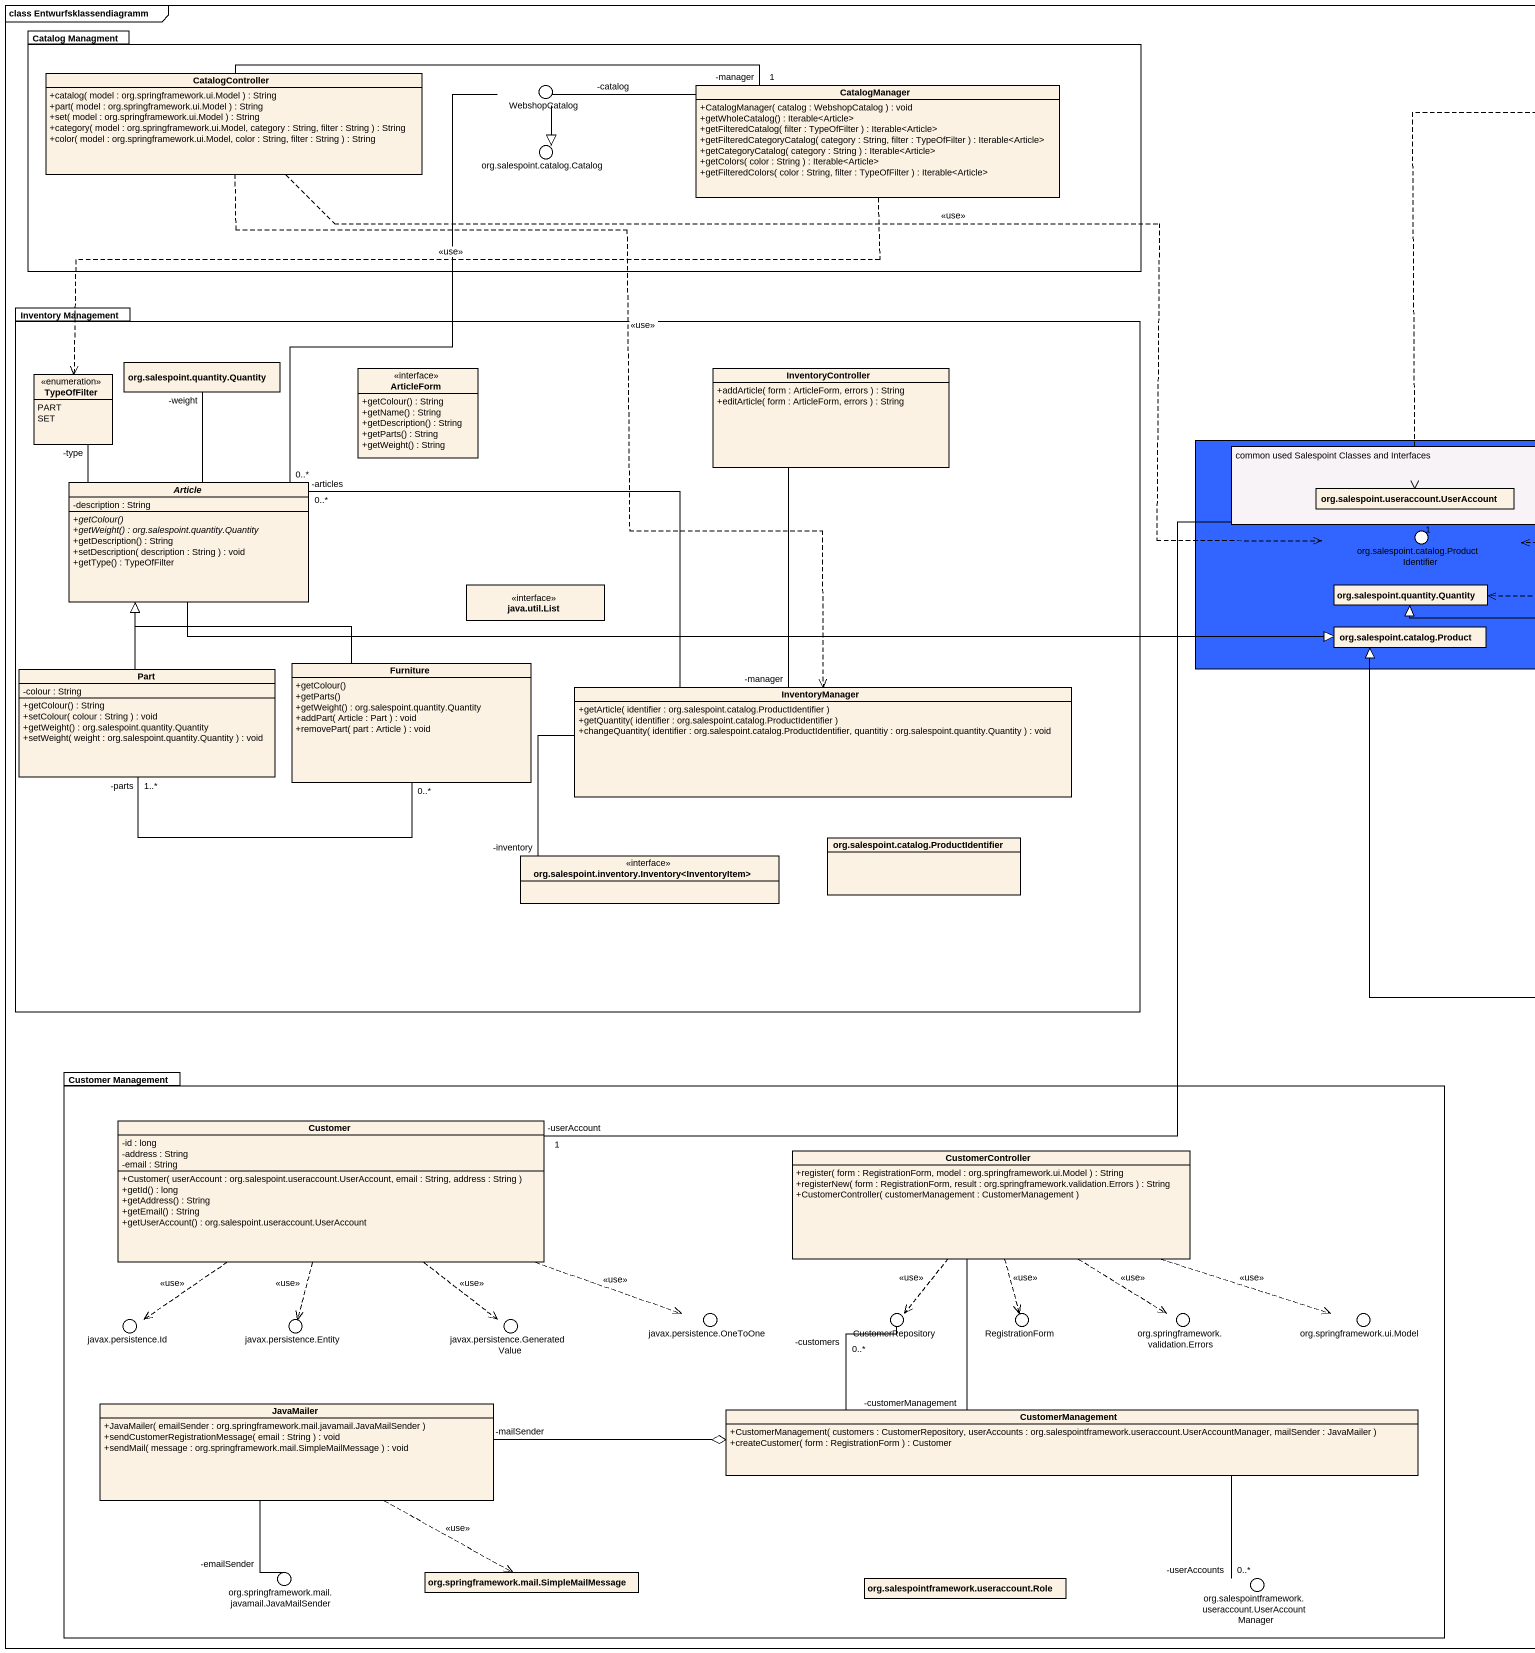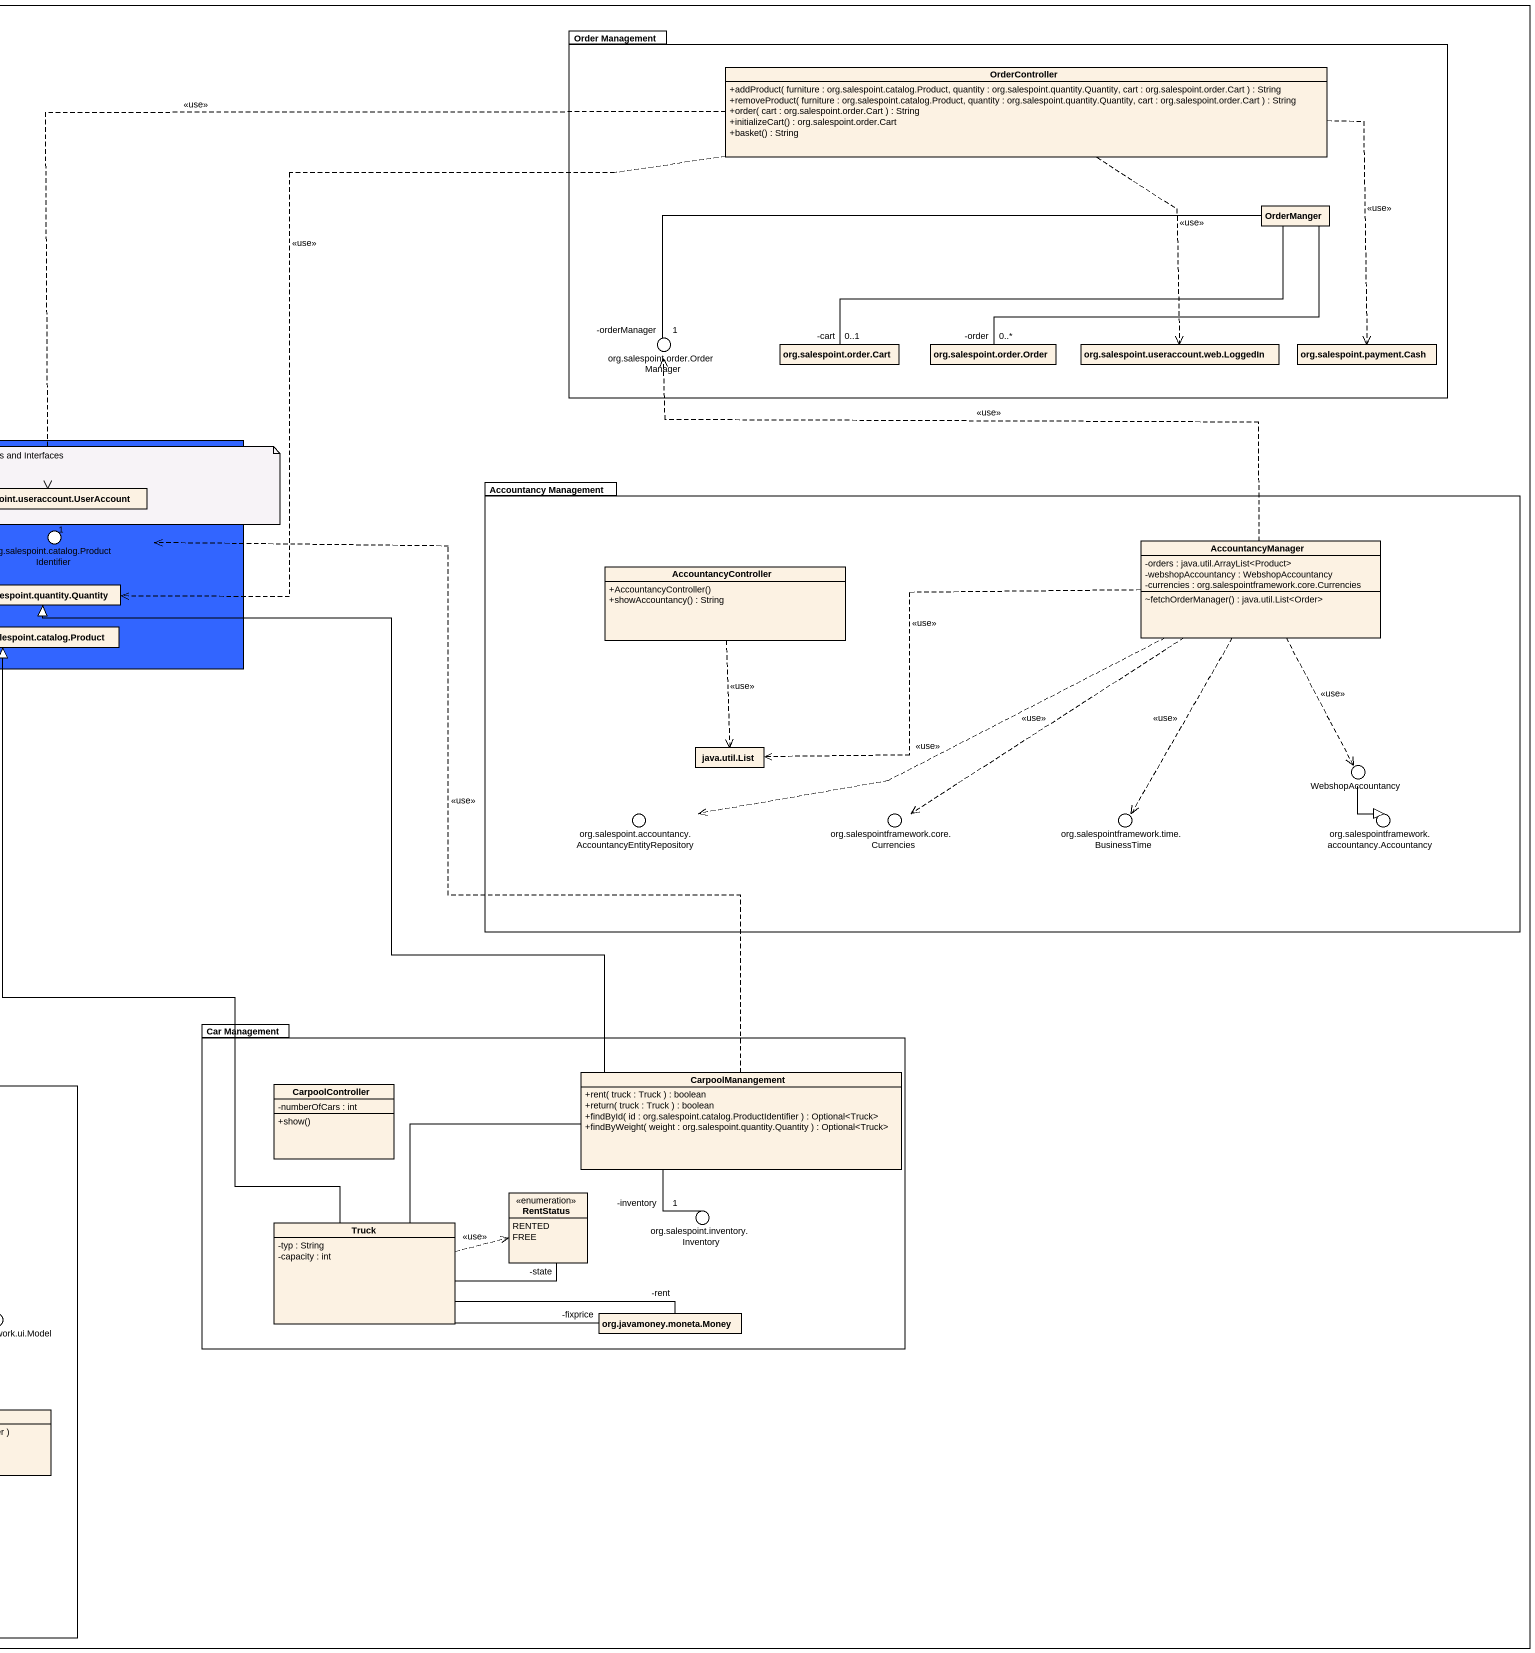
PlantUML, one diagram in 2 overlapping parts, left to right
@startuml
mainframe class Entwurfsklassendiagramm
allowmixing
hide circle
hide empty members
skinparam classAttributeIconSize 0
package "Catalog Managment" as Catalog_Managment {
  class CatalogController {
    +catalog( model : org.springframework.ui.Model ) : String
    +part( model : org.springframework.ui.Model ) : String
    +set( model : org.springframework.ui.Model ) : String
    +category( model : org.springframework.ui.Model, category : String, filter : String ) : String
    +color( model : org.springframework.ui.Model, color : String, filter : String ) : String
  }
  class CatalogManager {
    +CatalogManager( catalog : WebshopCatalog ) : void
    +getWholeCatalog() : Iterable<Article>
    +getFilteredCatalog( filter : TypeOfFilter ) : Iterable<Article>
    +getFilteredCategoryCatalog( category : String, filter : TypeOfFilter ) : Iterable<Article>
    +getCategoryCatalog( category : String ) : Iterable<Article>
    +getColors( color : String ) : Iterable<Article>
    +getFilteredColors( color : String, filter : TypeOfFilter ) : Iterable<Article>
  }
}
package "Order Management" as Order_Management {
  class OrderController {
    +addProduct( furniture : org.salespoint.catalog.Product, quantity : org.salespoint.quantity.Quantity, cart : org.salespoint.order.Cart ) : String
    +removeProduct( furniture : org.salespoint.catalog.Product, quantity : org.salespoint.quantity.Quantity, cart : org.salespoint.order.Cart ) : String
    +order( cart : org.salespoint.order.Cart ) : String
    +initializeCart() : org.salespoint.order.Cart
    +basket() : String
  }
  class OrderManger
  class "org.salespoint.order.Cart" as org_salespoint_order_Cart
  class "org.salespoint.order.Order" as org_salespoint_order_Order
  class "org.salespoint.useraccount.web.LoggedIn" as org_salespoint_useraccount
  class "org.salespoint.payment.Cash" as org_salespoint_payment_Cash
}
() WebshopCatalog
() "org.salespoint.catalog.Catalog" as org_salespoint_catalog
package "Inventory Management" as Inventory_Management {
  enum TypeOfFilter {
    PART
    SET
  }
  class "org.salespoint.quantity.Quantity" as org_salespoint_quantity
  interface ArticleForm {
    +getColour() : String
    +getName() : String
    +getDescription() : String
    +getParts() : String
    +getWeight() : String
  }
  class InventoryController {
    +addArticle( form : ArticleForm, errors ) : String
    +editArticle( form : ArticleForm, errors ) : String
  }
  abstract class Article {
    -description : String
    {abstract} +getColour()
    {abstract} +getWeight() : org.salespoint.quantity.Quantity
    +getDescription() : String
    +setDescription( description : String ) : void
    +getType() : TypeOfFilter
  }
  interface "java.util.List" as java_util_List
  class Furniture {
    +getColour()
    +getParts()
    +getWeight() : org.salespoint.quantity.Quantity
    +addPart( Article : Part ) : void
    +removePart( part : Article ) : void
  }
  class Part {
    -colour : String
    +getColour() : String
    +setColour( colour : String ) : void
    +getWeight() : org.salespoint.quantity.Quantity
    +setWeight( weight : org.salespoint.quantity.Quantity ) : void
  }
  class InventoryManager {
    +getArticle( identifier : org.salespoint.catalog.ProductIdentifier )
    +getQuantity( identifier : org.salespoint.catalog.ProductIdentifier )
    +changeQuantity( identifier : org.salespoint.catalog.ProductIdentifier, quantitiy : org.salespoint.quantity.Quantity ) : void
  }
  interface "org.salespoint.inventory.Inventory<InventoryItem>" as org_salespoint_inventory
  class "org.salespoint.catalog.ProductIdentifier" as org_salespoint_catalog_4
}
() "org.salespoint.order.OrderManager" as org_salespoint_order
rectangle " " as rectangle1 #3265FF {
  class "org.salespoint.useraccount.UserAccount" as org_salespoint_useraccount_2
  class "org.salespoint.quantity.Quantity" as org_salespoint_quantity_2
  class "org.salespoint.catalog.Product" as org_salespoint_catalog_3
}
package "Accountancy Management" as Accountancy_Management {
  class AccountancyManager {
    -orders : java.util.ArrayList<Product>
    -webshopAccountancy : WebshopAccountancy
    -currencies : org.salespointframework.core.Currencies
    ~fetchOrderManager() : java.util.List<Order>
  }
  class AccountancyController {
    +AccountancyController()
    +showAccountancy() : String
  }
  class "java.util.List" as java_util_List_2
}
() "org.salespoint.catalog.ProductIdentifier" as org_salespoint_catalog_2
() WebshopAccountancy
() "org.salespoint.accountancy.AccountancyEntityRepository" as org_salespoint_accountancy
() "org.salespointframework.core.Currencies" as org_salespointframework
() "org.salespointframework.time.BusinessTime" as org_salespointframework_2
() "org.salespointframework.accountancy.Accountancy" as org_salespointframework_3
package "Car Management" as Car_Management {
  class CarpoolController {
    -numberOfCars : int
    +show()
  }
  class CarpoolManangement {
    +rent( truck : Truck ) : boolean
    +return( truck : Truck ) : boolean
    +findById( id : org.salespoint.catalog.ProductIdentifier ) : Optional<Truck>
    +findByWeight( weight : org.salespoint.quantity.Quantity ) : Optional<Truck>
  }
  enum RentStatus {
    RENTED
    FREE
  }
  class Truck {
    -typ : String
    -capacity : int
  }
  class "org.javamoney.moneta.Money" as org_javamoney_moneta_Money
}
package "Customer Management" as Customer_Management {
  class Customer {
    -id : long
    -address : String
    -email : String
    +Customer( userAccount : org.salespoint.useraccount.UserAccount, email : String, address : String )
    +getId() : long
    +getAddress() : String
    +getEmail() : String
    +getUserAccount() : org.salespoint.useraccount.UserAccount
  }
  class CustomerController {
    +register( form : RegistrationForm, model : org.springframework.ui.Model ) : String
    +registerNew( form : RegistrationForm, result : org.springframework.validation.Errors ) : String
    +CustomerController( customerManagement : CustomerManagement )
  }
  class JavaMailer {
    +JavaMailer( emailSender : org.springframework.mail.javamail.JavaMailSender )
    +sendCustomerRegistrationMessage( email : String ) : void
    +sendMail( message : org.springframework.mail.SimpleMailMessage ) : void
  }
  class CustomerManagement {
    +CustomerManagement( customers : CustomerRepository, userAccounts : org.salespointframework.useraccount.UserAccountManager, mailSender : JavaMailer )
    +createCustomer( form : RegistrationForm ) : Customer
  }
  class "org.springframework.mail.SimpleMailMessage" as org_springframework_mail_2
  class "org.salespointframework.useraccount.Role" as org_salespointframework_4
}
() "org.salespoint.inventory.Inventory" as org_salespoint_inventory_2
() "javax.persistence.Id" as javax_persistence_Id
() "javax.persistence.Entity" as javax_persistence_Entity
() "javax.persistence.GeneratedValue" as javax_persistence
() "javax.persistence.OneToOne" as javax_persistence_OneToOne
() CustomerRepository
() RegistrationForm
() "org.springframework.validation.Errors" as org_springframework
() "org.springframework.ui.Model" as org_springframework_ui_Model
() "org.springframework.mail.javamail.JavaMailSender" as org_springframework_mail
() "org.salespointframework.useraccount.UserAccountManager" as org_salespointframework_5
Catalog_Managment -up- WebshopCatalog
Catalog_Managment -left- org_salespoint_catalog
Order_Management -left- org_salespoint_order
rectangle1 -up- org_salespoint_catalog_2
Accountancy_Management -right- WebshopAccountancy
Accountancy_Management -left- org_salespoint_accountancy
Accountancy_Management -- org_salespointframework
Accountancy_Management -- org_salespointframework_2
Accountancy_Management -right- org_salespointframework_3
Car_Management -right- org_salespoint_inventory_2
Customer_Management -left- javax_persistence_Id
Customer_Management -left- javax_persistence_Entity
Customer_Management -left- javax_persistence
Customer_Management -up- javax_persistence_OneToOne
Customer_Management -right- CustomerRepository
Customer_Management -right- RegistrationForm
Customer_Management -right- org_springframework
Customer_Management -right- org_springframework_ui_Model
Customer_Management -left- org_springframework_mail
Customer_Management -right- org_salespointframework_5
CatalogController -right- "-manager\n1" CatalogManager
CatalogController .right.> org_salespoint_catalog_2 : <<use>>
CatalogController ..> InventoryManager : <<use>>
WebshopCatalog --|> org_salespoint_catalog
WebshopCatalog -- "0..*" Article
CatalogManager -left- "-catalog" WebshopCatalog
CatalogManager .left.> TypeOfFilter : <<use>>
OrderController ..> org_salespoint_useraccount : <<use>>
OrderController ..> org_salespoint_payment_Cash : <<use>>
OrderController .left.> org_salespoint_useraccount_2 : <<use>>
OrderController .left.> org_salespoint_quantity_2 : <<use>>
OrderManger -left- "-cart\n0..1" org_salespoint_order_Cart
OrderManger -left- "-order\n0..*" org_salespoint_order_Order
org_salespoint_order "-orderManager\n1" -right- OrderManger
TypeOfFilter "-type" -- Article
org_salespoint_quantity "-weight" -- Article
Article -right-|> org_salespoint_catalog_3
org_salespoint_useraccount_2 "1" -- "-userAccount\n1" Customer
AccountancyManager .left.> org_salespoint_order : <<use>>
AccountancyManager .left.> java_util_List_2 : <<use>>
AccountancyManager ..> WebshopAccountancy : <<use>>
AccountancyManager .left.> org_salespoint_accountancy : <<use>>
AccountancyManager ..> org_salespointframework : <<use>>
AccountancyManager ..> org_salespointframework_2 : <<use>>
AccountancyController ..> java_util_List_2 : <<use>>
Furniture -up-|> Article
Furniture "0..*" -left- "1..*\n-parts" Part
Part -up-|> Article
InventoryManager "-manager" -up- InventoryController
InventoryManager -left- "-articles\n0..*" Article
WebshopAccountancy --|> org_salespointframework_3
org_salespoint_inventory "-inventory" -up- InventoryManager
CarpoolManangement .up.> org_salespoint_catalog_2 : <<use>>
CarpoolManangement -up-|> org_salespoint_quantity_2
CarpoolManangement -left- Truck
CarpoolManangement -- "-inventory\n1" org_salespoint_inventory_2
Customer ..> javax_persistence_Id : <<use>>
Customer ..> javax_persistence_Entity : <<use>>
Customer ..> javax_persistence : <<use>>
Customer .right.> javax_persistence_OneToOne : <<use>>
CustomerController ..> CustomerRepository : <<use>>
CustomerController ..> RegistrationForm : <<use>>
CustomerController ..> org_springframework : <<use>>
CustomerController .right.> org_springframework_ui_Model : <<use>>
CustomerController -- "-customerManagement" CustomerManagement
Truck -up-|> org_salespoint_catalog_3
Truck .right.> RentStatus : <<use>>
Truck -right- "-state" RentStatus
Truck -right- "-fixprice" org_javamoney_moneta_Money
Truck -right- "-rent" org_javamoney_moneta_Money
JavaMailer -- "-emailSender" org_springframework_mail
JavaMailer .right.> org_springframework_mail_2 : <<use>>
CustomerManagement -up- "-customers\n0..*" CustomerRepository
CustomerManagement o-left- "-mailSender" JavaMailer
org_salespointframework_5 "-userAccounts\n0..*" -up- CustomerManagement
note as N1
  common used Salespoint Classes and Interfaces
end note
@enduml
